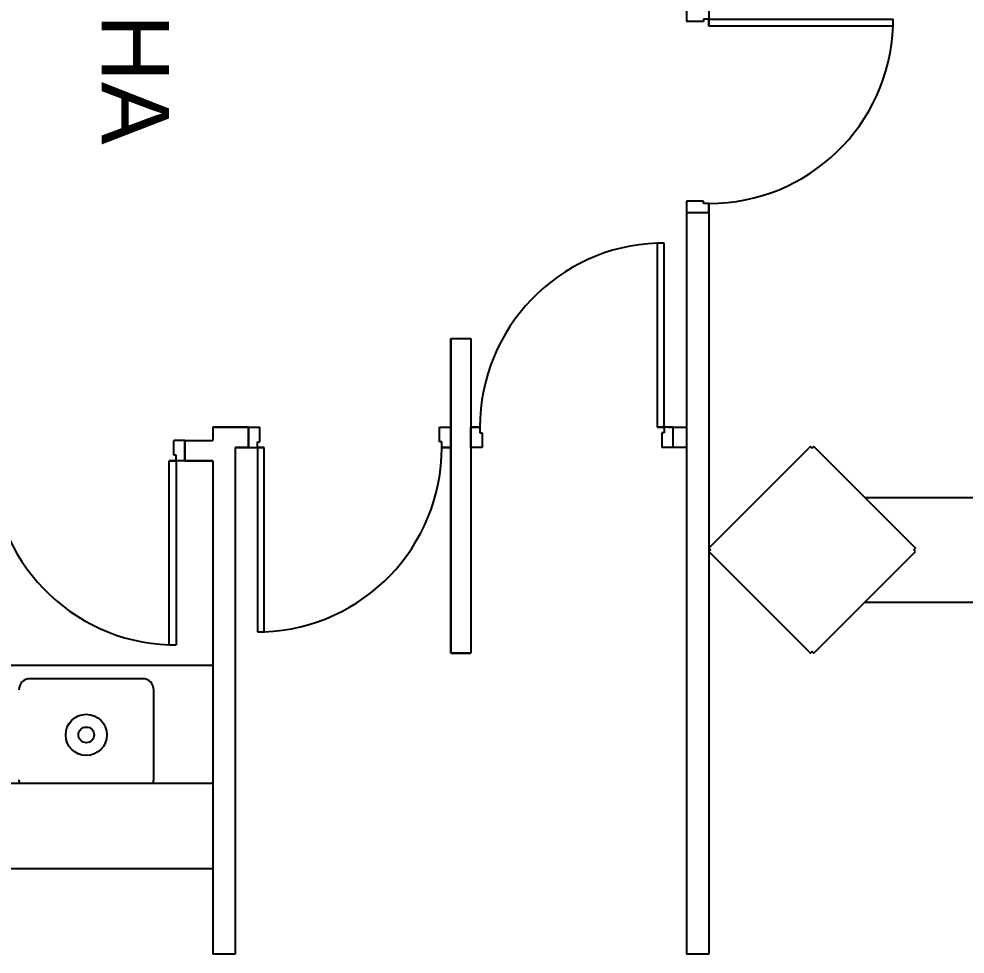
# Model space of a CAD drawing. Header units: metres. Extents: x -331 to 2982, y 362 to 2539.
# Drawn here: x 2874.665 to 2878.878, y 1393.781 to 1397.944 of the extents above; entities that cross this region are included whole.
import ezdxf
from ezdxf.enums import TextEntityAlignment as Align

# ---------------------------------------------------------------- set-up
doc = ezdxf.new("R2010")
doc.units = ezdxf.units.M
for name, color, linetype in [('Div', 251, 'Continuous'), ('Est', 251, 'Continuous'), ('Pis', 251, 'Continuous')]:
    doc.layers.add(name, color=color, linetype=linetype)
doc.styles.add('DESTAQUE', font='arial.ttf', dxfattribs={"height": 0.4})

# ---------------------------------------------------------------- blocks, each defined once
blk = doc.blocks.new('XR_BL2_AND_MON-REV15$0$P_M')
at = {"layer": 'Est'}
blk.add_lwpolyline([(0.4596, -0.4313), (0.4525, -0.4243), (0.4596, -0.4172), (0.0071, 0.0354), (0, 0.0283), (-0.0071, 0.0354), (-0.4596, -0.4172), (-0.4525, -0.4243), (-0.4596, -0.4313), (-0.0071, -0.8839), (0, -0.8768), (0.0071, -0.8839)], close=True, dxfattribs=at)

msp = doc.modelspace()

# ---------------------------------------------------------------- linework, layer by layer
at = {"layer": 'Div', "lineweight": 0}
for p, q in [((2877.6376, 1397.0824), (2877.6376, 1393.7812)), ((2877.7376, 1397.0824), (2877.7376, 1393.7812)), ((2876.5876, 1396.5212), (2876.5876, 1395.1212)), ((2876.5876, 1396.5212), (2876.6776, 1396.5212)), ((2876.5876, 1395.1212), (2876.5876, 1396.5212)), ((2876.5876, 1396.5212), (2876.6776, 1396.5212)), ((2876.6776, 1396.5212), (2876.6776, 1395.1212)), ((2876.6776, 1396.5212), (2876.6776, 1395.1212)), ((2875.6276, 1396.1262), (2875.5276, 1396.1262)), ((2875.5276, 1396.1262), (2875.6876, 1396.1262)), ((2875.5276, 1396.1262), (2875.5276, 1396.0675)), ((2875.6876, 1396.1262), (2875.6276, 1396.1262)), ((2877.5576, 1396.1262), (2877.6376, 1396.1262)), ((2877.5776, 1396.1262), (2877.6376, 1396.1262)), ((2877.5776, 1396.0362), (2877.5776, 1396.1262)), ((2875.4043, 1396.0675), (2875.5276, 1396.0675)), ((2875.4043, 1396.0675), (2875.5276, 1396.0675)), ((2875.6276, 1396.0362), (2875.6876, 1396.0362)), ((2875.6876, 1396.0362), (2875.6276, 1396.0362)), ((2875.6276, 1396.0362), (2875.6276, 1393.7812)), ((2877.6376, 1396.0362), (2877.5576, 1396.0362)), ((2875.4043, 1395.9775), (2875.5276, 1395.9775)), ((2875.5276, 1395.9775), (2875.4043, 1395.9775)), ((2875.5276, 1395.9775), (2875.4043, 1395.9775)), ((2875.4043, 1395.9775), (2875.5276, 1395.9775)), ((2875.5276, 1395.9775), (2875.5276, 1393.7812)), ((2876.5876, 1395.1212), (2876.6776, 1395.1212)), ((2876.6776, 1395.1212), (2876.5876, 1395.1212)), ((2875.6276, 1393.7812), (2875.5276, 1393.7812)), ((2877.7376, 1393.7812), (2877.6376, 1393.7812))]:
    msp.add_line(p, q, dxfattribs=at)
at = {"layer": 'Pis'}
for p, q in [((2877.6376, 1397.9824), (2877.6376, 1397.9324)), ((2877.7376, 1397.9824), (2877.7376, 1397.9124)), ((2877.7126, 1397.9324), (2877.6376, 1397.9324)), ((2877.7126, 1397.9424), (2877.7126, 1397.9324)), ((2877.7376, 1397.9424), (2877.7126, 1397.9424)), ((2877.7376, 1397.9124), (2877.7376, 1397.9424)), ((2877.7376, 1397.9424), (2878.5576, 1397.9424)), ((2878.5576, 1397.9124), (2878.5576, 1397.9424)), ((2878.5576, 1397.9124), (2877.7376, 1397.9124)), ((2877.6376, 1397.1324), (2877.6376, 1397.0824)), ((2877.7126, 1397.1324), (2877.6376, 1397.1324)), ((2877.6376, 1397.1324), (2877.6376, 1397.0824)), ((2877.7126, 1397.1224), (2877.7126, 1397.1324)), ((2877.7376, 1397.1224), (2877.7126, 1397.1224)), ((2877.7376, 1397.1224), (2877.7376, 1397.0824)), ((2877.7376, 1397.0824), (2877.7376, 1397.1224)), ((2877.6376, 1397.0824), (2877.6376, 1393.7812)), ((2877.6376, 1397.0824), (2877.7376, 1397.0824)), ((2877.7376, 1397.0824), (2877.7376, 1393.7812)), ((2877.5076, 1396.9462), (2877.5076, 1396.1262)), ((2877.5376, 1396.9462), (2877.5076, 1396.9462)), ((2877.5376, 1396.1262), (2877.5376, 1396.9462)), ((2876.5876, 1396.5212), (2876.5876, 1395.1212)), ((2876.5876, 1396.5212), (2876.6776, 1396.5212)), ((2876.5876, 1395.1212), (2876.5876, 1396.5212)), ((2876.5876, 1396.5212), (2876.6776, 1396.5212)), ((2876.6776, 1396.5212), (2876.6776, 1395.1212)), ((2876.6776, 1396.5212), (2876.6776, 1395.1212)), ((2875.6276, 1396.1262), (2875.5276, 1396.1262)), ((2875.5276, 1396.1262), (2875.6876, 1396.1262)), ((2875.5276, 1396.1262), (2875.5276, 1396.0675)), ((2875.6876, 1396.1262), (2875.6276, 1396.1262)), ((2875.6876, 1396.1262), (2875.6876, 1396.0362)), ((2875.6876, 1396.0362), (2875.6876, 1396.1262)), ((2875.6876, 1396.1262), (2875.7376, 1396.1262)), ((2875.6876, 1396.1262), (2875.6876, 1396.0362)), ((2875.7376, 1396.0612), (2875.7376, 1396.1262)), ((2876.5376, 1396.1262), (2876.5876, 1396.1262)), ((2876.5376, 1396.0612), (2876.5376, 1396.1262)), ((2876.5376, 1396.1262), (2876.5876, 1396.1262)), ((2876.5876, 1396.1262), (2876.5876, 1396.0362)), ((2876.7176, 1396.1262), (2876.6776, 1396.1262)), ((2876.6776, 1396.1262), (2876.7176, 1396.1262)), ((2876.6776, 1396.0362), (2876.6776, 1396.1262)), ((2876.7176, 1396.1262), (2876.7176, 1396.1012)), ((2877.5776, 1396.1262), (2877.5076, 1396.1262)), ((2877.5076, 1396.1262), (2877.5376, 1396.1262)), ((2877.5376, 1396.1262), (2877.5376, 1396.1012)), ((2877.5576, 1396.1262), (2877.6376, 1396.1262)), ((2877.5776, 1396.1262), (2877.6376, 1396.1262)), ((2877.5776, 1396.0362), (2877.5776, 1396.1262)), ((2875.4043, 1396.0675), (2875.3543, 1396.0675)), ((2875.3543, 1396.0025), (2875.3543, 1396.0675)), ((2875.4043, 1396.0675), (2875.5276, 1396.0675)), ((2875.4043, 1396.0675), (2875.5276, 1396.0675)), ((2875.4043, 1396.0675), (2875.4043, 1395.9775)), ((2875.4043, 1395.9775), (2875.4043, 1396.0675)), ((2875.4043, 1396.0675), (2875.4043, 1395.9775)), ((2876.7176, 1396.1012), (2876.7276, 1396.1012)), ((2876.7276, 1396.1012), (2876.7276, 1396.0362)), ((2877.5276, 1396.1012), (2877.5276, 1396.0362)), ((2877.5376, 1396.1012), (2877.5276, 1396.1012)), ((2875.6276, 1396.0362), (2875.6876, 1396.0362)), ((2875.6876, 1396.0362), (2875.6276, 1396.0362)), ((2875.6276, 1396.0362), (2875.6276, 1393.7812)), ((2875.6876, 1396.0362), (2875.7576, 1396.0362)), ((2875.7276, 1396.0612), (2875.7376, 1396.0612)), ((2875.7276, 1396.0362), (2875.7276, 1396.0612)), ((2875.7576, 1396.0362), (2875.7276, 1396.0362)), ((2875.7276, 1396.0362), (2875.7276, 1395.2162)), ((2875.7576, 1395.2162), (2875.7576, 1396.0362)), ((2876.5476, 1396.0612), (2876.5376, 1396.0612)), ((2876.5476, 1396.0362), (2876.5476, 1396.0612)), ((2876.5476, 1396.0362), (2876.5876, 1396.0362)), ((2876.5876, 1396.0362), (2876.5476, 1396.0362)), ((2876.7276, 1396.0362), (2876.6776, 1396.0362)), ((2876.7276, 1396.0362), (2876.6776, 1396.0362)), ((2877.5776, 1396.0362), (2877.5276, 1396.0362)), ((2877.6376, 1396.0362), (2877.5576, 1396.0362)), ((2875.3643, 1396.0025), (2875.3543, 1396.0025)), ((2875.3643, 1395.9775), (2875.3643, 1396.0025)), ((2875.4043, 1395.9775), (2875.3343, 1395.9775)), ((2875.3343, 1395.9775), (2875.3643, 1395.9775)), ((2875.3343, 1395.1575), (2875.3343, 1395.9775)), ((2875.3643, 1395.9775), (2875.3643, 1395.1575)), ((2875.4043, 1395.9775), (2875.5276, 1395.9775)), ((2875.5276, 1395.9775), (2875.4043, 1395.9775)), ((2875.5276, 1395.9775), (2875.4043, 1395.9775)), ((2875.4043, 1395.9775), (2875.5276, 1395.9775)), ((2875.5276, 1395.9775), (2875.5276, 1393.7812)), ((2878.4306, 1395.8141), (2885.7139, 1395.8141)), ((2878.4306, 1395.3474), (2885.7139, 1395.3474)), ((2875.7276, 1395.2162), (2875.7576, 1395.2162)), ((2875.3343, 1395.1575), (2875.3643, 1395.1575)), ((2876.5876, 1395.1212), (2876.6776, 1395.1212)), ((2876.6776, 1395.1212), (2876.5876, 1395.1212)), ((2873.6296, 1395.067), (2875.5276, 1395.067)), ((2875.2148, 1395.007), (2874.7148, 1395.007)), ((2875.2648, 1394.557), (2875.2648, 1394.957)), ((2875.5276, 1394.5412), (2869.6471, 1394.5412)), ((2875.5276, 1394.1612), (2869.6471, 1394.1612)), ((2875.6276, 1393.7812), (2875.5276, 1393.7812)), ((2877.7376, 1393.7812), (2877.6376, 1393.7812))]:
    msp.add_line(p, q, dxfattribs=at)
for radius in [0.0917, 0.035]:
    msp.add_circle((2874.9648, 1394.757), radius, dxfattribs=at)
for centre, radius, start, end in [((2877.7373, 1397.9434), 0.821, 270.0276, 357.8374), ((2877.5386, 1396.1258), 0.821, 92.1626, 179.9724), ((2875.7267, 1396.0366), 0.821, 272.1626, 359.9724), ((2875.3653, 1395.9779), 0.821, 180.0276, 267.8374), ((2874.7148, 1394.957), 0.05, 90, 180), ((2875.2148, 1394.957), 0.05, 0, 90), ((2874.7148, 1394.557), 0.05, 180, 198.4813), ((2875.2148, 1394.557), 0.05, 341.5187, 0)]:
    msp.add_arc(centre, radius, start, end, dxfattribs=at)

# ---------------------------------------------------------------- block references
msp.add_blockref('XR_BL2_AND_MON-REV15$0$P_M', (2878.1973, 1396.005), dxfattribs=at)

# ---------------------------------------------------------------- texts
at = {"layer": 'Pis', "style": 'DESTAQUE'}
msp.add_text('COZINHA', height=0.3, rotation=270, dxfattribs=at).set_placement((2875.0334, 1398.3272), align=Align.CENTER)

doc.saveas('drawing.dxf')
